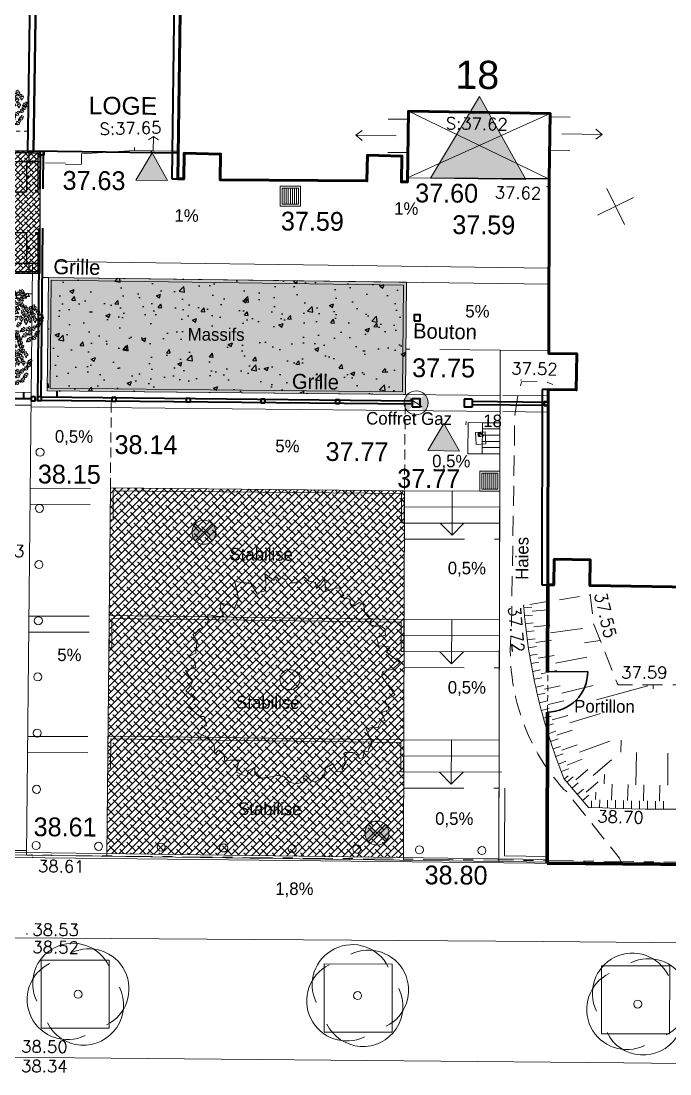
# Model space of a CAD drawing. Extents: x 996 to 1166918, y 537 to 295728.
# Drawn here: x 1117.87 to 1134.04, y 592.02 to 618.25 of the extents above; entities that cross this region are included whole.
import ezdxf

# ---------------------------------------------------------------- set-up
doc = ezdxf.new("R2010")
doc.units = 0
doc.header["$MEASUREMENT"] = 0
for name, pattern in [('CACHEx2', [0.75, 0.5, -0.25]), ('CONTINU', [0]), ('DGN2', [0.75, 0.5, -0.25]), ('DGN3', [1.25, 1, -0.25]), ('DGN4', [1.5, 0.75, -0.25, 0.25, -0.25])]:
    doc.linetypes.add(name, pattern=pattern)
doc.layers.get('0').update_dxf_attribs({"linetype": 'CONTINUOUS', "lineweight": 0})
for name, color, linetype, lineweight, true_color in [('Bardages bois', 7, 'CONTINUOUS', 40, 0xa35200), ('Béton', 7, 'CONTINU', 5, 0xaba9a0), ('Clôtures', 7, 'CONTINUOUS', 120, 0x04c83f), ('Stabilisé', 7, 'CONTINU', 5, 0xfcb65a)]:
    doc.layers.add(name, color=color, linetype=linetype, lineweight=lineweight, true_color=true_color)
for name, color, linetype in [('BATIMENT', 7, 'CONTINU'), ('Locaux OM', 7, 'CONTINUOUS'), ('TEXTE', 7, 'CONTINUOUS')]:
    doc.layers.add(name, color=color, linetype=linetype)
for name, color, linetype, lineweight in [('CF-FON-CADASTRE-DIGITALISE', 6, 'DGN4', 0), ('CF-TOPO-ALTITUDE-SEUIL', 7, 'CONTINUOUS', 0), ('CF-TOPO-ALTITUDE-TN', 94, 'CONTINUOUS', 0), ('CF-TOPO-ALTITUDE-VOIRIE', 7, 'CONTINUOUS', 0), ('CF-TOPO-BATI', 7, 'CONTINUOUS', 0), ('CF-TOPO-CARROYAGE', 7, 'CONTINUOUS', 0), ('CF-TOPO-GDF', 34, 'CONTINUOUS', 0), ('CF-TOPO-NATURE-MATERIAUX', 7, 'CONTINUOUS', 0), ('CF-TOPO-RELIEF-NATUREL', 94, 'CONTINUOUS', 0), ('CF-TOPO-VEGETATION', 94, 'CONTINUOUS', 0), ('CF-TOPO-VOIRIE', 7, 'CONTINUOUS', 0), ('DIVERS', 7, 'CONTINU', 5), ('Elec projet', 7, 'CONTINU', 5), ('Niveaux projet', 7, 'CONTINU', 5), ('Texte projet', 7, 'CONTINU', 5)]:
    doc.layers.add(name, color=color, linetype=linetype, lineweight=lineweight)
doc.layers.add('Massifs Rosiers', color=7, linetype='CONTINUOUS', true_color=0xffe9e0)
doc.styles.add('LEROY', font='j_leroy')
doc.styles.add('SIMPLEX', font='simplex.shx')
doc.styles.get("Standard").update_dxf_attribs({"font": 'arial.ttf'})
doc.linetypes.add('LIMITE2', pattern='A,0.25,-0.1,[132,ltypeshp.shx,S=0.1,R=0,X=-0.1,Y=0],-0.1,1', length=1.45)

# ---------------------------------------------------------------- blocks, each defined once
blk = doc.blocks.new('BL95', base_point=(2, 1))
blk.add_lwpolyline([(2, 0.5), (2, 1.5)])
blk = doc.blocks.new('BL142', base_point=(1.5, 1))
for points in [[(1.5, 0.5), (1.5, 1.5), (1.375, 1.34375)], [(1.5, 1.5), (1.625, 1.34375)]]:
    blk.add_lwpolyline(points)
blk = doc.blocks.new('BL79', base_point=(1.5, 1))
blk.add_lwpolyline([(1, 0.5), (1, 1.5), (2, 1.5), (2, 0.5), (1, 0.5)])
blk = doc.blocks.new('A$C1C964902')
at = {"layer": 'DIVERS', "ltscale": 0.05}
for p, q in [((-0.592, 2.339), (-0.622, 2.634)), ((-0.622, 2.634), (-0.393, 2.469)), ((-1.278, 2.012), (-1.37, 2.445)), ((-1.37, 2.445), (-0.974, 2.392)), ((-0.974, 2.392), (-0.825, 2.155)), ((-0.393, 2.469), (-0.344, 2.572)), ((-0.344, 2.572), (-0.279, 2.484)), ((-0.279, 2.484), (-0.212, 2.546)), ((-0.212, 2.546), (-0.125, 2.497)), ((-0.125, 2.497), (-0.054, 2.362)), ((-0.054, 2.362), (0.038, 2.414)), ((0.038, 2.414), (0.166, 2.414)), ((0.166, 2.414), (0.259, 2.487)), ((0.259, 2.487), (0.368, 2.55)), ((0.368, 2.55), (0.468, 2.456)), ((0.468, 2.456), (0.468, 2.456)), ((0.468, 2.456), (0.638, 2.417)), ((0.638, 2.417), (0.663, 2.269)), ((0.663, 2.269), (0.772, 2.378)), ((0.772, 2.378), (0.869, 2.511)), ((0.869, 2.511), (0.881, 2.34)), ((-0.825, 2.155), (-0.627, 2.208)), ((-0.627, 2.208), (-0.592, 2.339)), ((0.663, 2.269), (0.663, 2.269)), ((0.881, 2.34), (0.89, 2.196)), ((0.89, 2.196), (1.071, 2.259)), ((1.071, 2.259), (1.15, 2.287)), ((1.15, 2.287), (1.247, 2.274)), ((1.247, 2.274), (1.347, 2.106)), ((1.347, 2.106), (1.269, 2.054)), ((-1.734, 1.801), (-1.713, 1.907)), ((-1.713, 1.907), (-1.48, 1.842)), ((-1.48, 1.842), (-1.379, 1.771)), ((-1.379, 1.771), (-1.278, 2.012)), ((-1.278, 2.012), (-1.278, 2.012)), ((1.269, 2.054), (1.493, 2.005)), ((1.493, 2.005), (1.504, 1.899)), ((1.504, 1.899), (1.583, 1.825)), ((1.583, 1.825), (1.733, 1.917)), ((1.733, 1.917), (1.847, 1.86)), ((1.847, 1.86), (1.87, 1.659)), ((-2.04, 1.446), (-2.047, 1.621)), ((-2.047, 1.621), (-1.841, 1.582)), ((-1.841, 1.582), (-1.656, 1.569)), ((-1.656, 1.569), (-1.734, 1.801)), ((1.87, 1.659), (1.913, 1.609)), ((1.913, 1.609), (1.974, 1.534)), ((-2.133, 1.304), (-2.04, 1.446)), ((1.974, 1.534), (2.071, 1.513)), ((2.019, 1.475), (1.983, 1.39)), ((1.983, 1.39), (2.123, 1.321)), ((2.071, 1.513), (2.019, 1.475)), ((2.123, 1.321), (2.247, 1.35)), ((2.247, 1.35), (2.365, 1.263)), ((-2.416, 1.125), (-2.335, 1.172)), ((-2.313, 0.948), (-2.416, 1.125)), ((-2.335, 1.172), (-2.236, 1.274)), ((-2.236, 1.274), (-2.133, 1.304)), ((2.383, 1.109), (2.159, 1.043)), ((2.365, 1.263), (2.383, 1.109)), ((-2.341, 0.712), (-2.313, 0.948)), ((2.159, 1.043), (2.197, 0.913)), ((2.197, 0.913), (2.198, 0.837)), ((2.198, 0.837), (2.445, 0.828)), ((2.488, 0.797), (2.405, 0.682)), ((2.445, 0.828), (2.488, 0.797)), ((-2.526, 0.579), (-2.341, 0.658)), ((-2.39, 0.482), (-2.526, 0.579)), ((-2.341, 0.658), (-2.341, 0.712)), ((2.405, 0.682), (2.74, 0.425)), ((-2.605, 0.223), (-2.346, 0.302)), ((-2.346, 0.302), (-2.39, 0.482)), ((2.74, 0.425), (2.564, 0.258)), ((-2.499, 0.07), (-2.605, 0.223)), ((-2.407, -0.027), (-2.499, 0.07)), ((2.318, 0.201), (2.287, 0.087)), ((2.287, 0.087), (2.406, -0.093)), ((2.564, 0.258), (2.318, 0.201)), ((-2.596, -0.284), (-2.493, -0.181)), ((-2.493, -0.181), (-2.407, -0.027)), ((2.406, -0.093), (2.492, -0.202)), ((2.492, -0.202), (2.626, -0.379)), ((-2.376, -0.473), (-2.596, -0.284)), ((-2.436, -0.563), (-2.376, -0.473)), ((2.626, -0.379), (2.379, -0.515)), ((2.379, -0.515), (2.379, -0.572)), ((-2.544, -0.679), (-2.436, -0.563)), ((-2.366, -0.808), (-2.544, -0.679)), ((2.472, -0.743), (2.292, -0.818)), ((2.379, -0.572), (2.422, -0.618)), ((2.422, -0.618), (2.472, -0.743)), ((-2.249, -0.924), (-2.366, -0.808)), ((-2.138, -0.924), (-2.249, -0.924)), ((-2.081, -1.151), (-2.138, -0.924)), ((2.271, -1.045), (2.238, -1.114)), ((2.375, -1.02), (2.271, -1.045)), ((2.292, -0.818), (2.292, -0.818)), ((2.292, -0.818), (2.321, -0.928)), ((2.321, -0.928), (2.375, -1.02)), ((-2.288, -1.336), (-2.203, -1.182)), ((-2.203, -1.182), (-2.081, -1.151)), ((2.037, -1.195), (1.901, -1.239)), ((1.901, -1.239), (2.05, -1.572)), ((2.191, -1.203), (2.037, -1.195)), ((2.238, -1.114), (2.191, -1.203)), ((-2.156, -1.393), (-2.288, -1.336)), ((-2.027, -1.463), (-2.156, -1.393)), ((-1.89, -1.637), (-2.027, -1.463)), ((2.05, -1.572), (1.962, -1.731)), ((-1.872, -1.857), (-1.89, -1.637)), ((-1.89, -1.637), (-1.89, -1.637)), ((-1.779, -1.757), (-1.872, -1.857)), ((-1.641, -1.886), (-1.779, -1.757)), ((1.571, -1.814), (1.373, -1.814)), ((1.373, -1.814), (1.378, -1.933)), ((1.66, -1.87), (1.571, -1.814)), ((1.857, -1.779), (1.817, -1.946)), ((1.949, -1.801), (1.857, -1.779)), ((1.962, -1.731), (1.949, -1.801)), ((-1.623, -2.044), (-1.641, -1.886)), ((-1.641, -1.886), (-1.641, -1.886)), ((-1.494, -2.004), (-1.623, -2.044)), ((-1.254, -2.009), (-1.494, -2.004)), ((-1.3, -2.136), (-1.254, -2.009)), ((1.406, -2.067), (1.294, -2.227)), ((1.378, -1.933), (1.365, -2.007)), ((1.365, -2.007), (1.406, -2.067)), ((1.747, -1.968), (1.66, -1.87)), ((1.817, -1.946), (1.747, -1.968)), ((-1.342, -2.303), (-1.3, -2.136)), ((-1.074, -2.417), (-1.342, -2.303)), ((-1.038, -2.274), (-1.074, -2.417)), ((-0.876, -2.18), (-1.038, -2.274)), ((-0.878, -2.341), (-0.876, -2.18)), ((-0.747, -2.457), (-0.878, -2.341)), ((0.873, -2.342), (0.76, -2.47)), ((0.884, -2.204), (0.873, -2.342)), ((1.07, -2.099), (0.884, -2.204)), ((1.141, -2.225), (1.07, -2.099)), ((1.18, -2.301), (1.141, -2.225)), ((1.343, -2.288), (1.18, -2.301)), ((1.294, -2.227), (1.343, -2.288)), ((-0.539, -2.441), (-0.747, -2.457)), ((-0.747, -2.457), (-0.747, -2.457)), ((-0.409, -2.409), (-0.539, -2.441)), ((-0.303, -2.387), (-0.409, -2.409)), ((-0.141, -2.426), (-0.303, -2.387)), ((-0.009, -2.553), (-0.141, -2.426)), ((0.145, -2.597), (-0.009, -2.553)), ((0.36, -2.551), (0.145, -2.597)), ((0.396, -2.395), (0.325, -2.413)), ((0.325, -2.413), (0.36, -2.551)), ((0.528, -2.527), (0.396, -2.395)), ((0.629, -2.545), (0.528, -2.527)), ((0.76, -2.47), (0.629, -2.545))]:
    blk.add_line(p, q, dxfattribs=at)
blk.add_circle((0, 0), 0.25, dxfattribs=at)
blk = doc.blocks.new('cf319porte-pieton')
for p, q in [((0.5, 0.36), (0.368, 0.275)), ((0.5, 0), (0.5, 0.36)), ((0.5, 0.36), (0.632, 0.275)), ((0, 0), (0, 0.08)), ((0, 0), (1, 0)), ((1, 0), (1, 0.08))]:
    blk.add_line(p, q)
blk = doc.blocks.new('cf353coffret-gaz')
at = {"linetype": 'Continuous'}
for p, q in [((1, 0.24), (0, 0.24)), ((0, 0.24), (0, 0)), ((1, 0), (0, 0)), ((1, 0), (1, 0.24))]:
    blk.add_line(p, q, dxfattribs=at)
at = {"linetype": 'Continuous', "style": 'SIMPLEX'}
blk.add_text('GDF', height=0.125, rotation=180, dxfattribs=at).set_placement((0.375, 0.18))
blk = doc.blocks.new('CROIX')
at = {"linetype": 'CONTINU'}
for p, q in [((0, 0.5), (0, -0.5)), ((-0.5, 0), (0.5, 0))]:
    blk.add_line(p, q, dxfattribs=at)
blk = doc.blocks.new('cf30arbre20')
blk.add_circle((0, 0), 0.1)
for centre, start, end in [((0, 0.3), 0, 180), ((-0.3, 0), 90, 270), ((0.3, 0), 270, 90), ((0, -0.3), 180, 0)]:
    blk.add_arc(centre, 1, start, end)
blk = doc.blocks.new('BRANCHS', base_point=(1.485, 0.588))
for p, q in [((1.515, 0.652), (1.486, 0.637)), ((1.486, 0.637), (1.492, 0.625)), ((1.492, 0.625), (1.502, 0.614)), ((1.531, 0.65), (1.515, 0.652)), ((1.526, 0.621), (1.531, 0.65)), ((1.497, 0.601), (1.486, 0.588)), ((1.486, 0.588), (1.5, 0.588)), ((1.502, 0.614), (1.497, 0.601)), ((1.5, 0.588), (1.514, 0.563)), ((1.514, 0.563), (1.521, 0.541)), ((1.52, 0.596), (1.526, 0.621)), ((1.529, 0.612), (1.52, 0.596)), ((1.521, 0.541), (1.534, 0.54)), ((1.549, 0.62), (1.529, 0.612)), ((1.529, 0.572), (1.548, 0.576)), ((1.531, 0.565), (1.529, 0.572)), ((1.541, 0.554), (1.531, 0.565)), ((1.534, 0.54), (1.541, 0.554)), ((1.548, 0.576), (1.557, 0.579)), ((1.562, 0.6), (1.549, 0.62)), ((1.557, 0.579), (1.562, 0.6))]:
    blk.add_line(p, q)
blk = doc.blocks.new('A$C485828AD')
at = {"layer": 'DIVERS', "ltscale": 0.05, "yscale": 1.265625, "zscale": 1.265625}
for p, xscale, rotation in [((0.326, 1.232), 1.26562500000027, 119.9999999999929), ((0.553, 1.192), 1.26562500000027, 60.00000000000705), ((0.611, 1.305), 1.26562500000027, 60.00000000000705), ((0.67, 1.398), 1.26562500000027, 60.00000000000705), ((0.728, 1.231), 1.26562500000027, 60.00000000000705), ((0.793, 1.309), 1.26562500000027, 60.00000000000705), ((0.895, 1.367), 1.26562500000027, 60.00000000000705), ((0.942, 1.234), 1.26562500000027, 60.00000000000705), ((1.022, 1.281), 1.26562500000027, 60.00000000000705), ((0.155, 1.021), 1.26562500000027, 119.9999999999929), ((0.235, 1.142), 1.26562500000027, 119.9999999999929), ((0.254, 0.986), 1.26562500000027, 119.9999999999929), ((0.305, 1.103), 1.26562500000027, 119.9999999999929), ((0.385, 1.072), 1.26562500000027, 119.9999999999929), ((0.421, 1.006), 1.26562500000027, 119.9999999999929), ((0.524, 1.063), 1.26562500000027, 60.00000000000705), ((0.563, 1.007), 1.265625, 180), ((0.6, 0.927), 1.26562500000027, 60.00000000000705), ((0.648, 1.04), 1.26562500000027, 60.00000000000705), ((0.677, 1.153), 1.26562500000027, 60.00000000000705), ((0.775, 0.954), 1.26562500000027, 60.00000000000705), ((0.811, 1.059), 1.26562500000027, 60.00000000000705), ((0.866, 1.168), 1.26562500000027, 60.00000000000705), ((0.97, 1.085), 1.265625, 180), ((0.101, 0.754), 1.265625, 180), ((0.246, 0.727), 1.265625, 180), ((0.308, 0.901), 1.26562500000027, 119.9999999999929), ((0.359, 0.823), 1.26562500000027, 119.9999999999929), ((0.476, 0.916), 1.26562500000027, 119.9999999999929), ((0.483, 0.83), 1.26562500000027, 119.9999999999929), ((0.57, 0.788), 1.26562500000027, 119.9999999999929), ((0.676, 0.754), 1.265625, 180), ((0.796, 0.721), 1.26562500000027, 119.9999999999929), ((0.753, 0.856), 1.26562500000027, 60.00000000000705), ((1.362, 0.765), 1.26562500000027, 299.999999999993), ((0.097, 0.473), 1.265625, 180), ((0.17, 0.629), 1.265625, 180), ((0.221, 0.532), 1.265625, 180), ((0.337, 0.633), 1.265625, 180), ((0.385, 0.512), 1.265625, 180), ((0.417, 0.661), 1.265625, 180), ((0.476, 0.54), 1.265625, 180), ((0.505, 0.711), 1.265625, 180), ((0.541, 0.598), 1.265625, 180), ((0.559, 0.473), 1.265625, 180), ((0.618, 0.668), 1.265625, 180), ((0.621, 0.505), 1.265625, 180), ((0.643, 0.594), 1.265625, 180), ((0.727, 0.621), 1.265625, 180), ((0.872, 0.558), 1.26562500000027, 119.9999999999929), ((0.9, 0.5), 1.26562500000027, 299.999999999993), ((1.038, 0.519), 1.26562500000027, 299.999999999993), ((1.169, 0.535), 1.26562500000027, 299.999999999993), ((1.282, 0.609), 1.26562500000027, 299.999999999993), ((1.347, 0.691), 1.26562500000027, 299.999999999993), ((0.17, 0.384), 1.265625, 180), ((0.261, 0.29), 1.265625, 180), ((0.301, 0.462), 1.265625, 180), ((0.33, 0.329), 1.265625, 180), ((0.406, 0.216), 1.265625, 180), ((0.436, 0.395), 1.265625, 180), ((0.593, 0.329), 1.26562500000027, 240.0000000000071), ((0.67, 0.392), 1.26562500000027, 240.0000000000071), ((0.786, 0.458), 1.26562500000027, 240.0000000000071), ((0.804, 0.368), 1.26562500000027, 240.0000000000071), ((0.859, 0.294), 1.26562500000027, 240.0000000000071), ((0.947, 0.363), 1.26562500000027, 299.999999999993), ((1.053, 0.25), 1.26562500000027, 299.999999999993), ((1.075, 0.414), 1.26562500000027, 299.999999999993), ((1.187, 0.309), 1.26562500000027, 299.999999999993), ((1.264, 0.425), 1.26562500000027, 299.999999999993), ((0.495, 0.177), 1.26562500000027, 240.0000000000071), ((0.575, 0.092), 1.26562500000027, 240.0000000000071), ((0.684, 0.22), 1.26562500000027, 240.0000000000071), ((0.735, 0.115), 1.26562500000027, 240.0000000000071), ((0.877, 0.197), 1.26562500000027, 240.0000000000071), ((0.906, 0.103), 1.26562500000027, 240.0000000000071)]:
    blk.add_blockref('BRANCHS', p, dxfattribs=dict(at, xscale=xscale, rotation=rotation))
at = {"layer": 'DIVERS', "ltscale": 0.05, "xscale": 1.265625, "yscale": 1.265625, "zscale": 1.265625}
for p in [(0.969, 0.981), (1.173, 1.005), (0.849, 0.728), (0.893, 0.88), (0.962, 0.775), (1.038, 0.861), (1.093, 0.966), (1.144, 0.833), (1.26, 0.9), (0.965, 0.658), (1.067, 0.705), (1.191, 0.705)]:
    blk.add_blockref('BRANCHS', p, dxfattribs=at)
blk = doc.blocks.new('A$C4AF64850')
for p, q in [((5, 41), (0, 41)), ((5, 36), (0, 36)), ((132, 41), (137, 41)), ((132, 36), (137, 36))]:
    blk.add_line(p, q)
blk.add_lwpolyline([(5, 0), (132, 0), (132, 77), (5, 77)], close=True)
for points in [[(0, 41), (0, 36)], [(137, 36), (137, 41)]]:
    blk.add_lwpolyline(points)
blk = doc.blocks.new('A$C1C18484B')
at = {"linetype": 'CACHEx2', "lineweight": 5, "ltscale": 0.2}
for p, q in [((491.8, 405), (0, 405)), ((502.6, 0), (1, 0))]:
    blk.add_line(p, q, dxfattribs=at)
for p, q in [((520.2, 355), (26.7, 355)), ((26.7, 355), (26.7, 50)), ((192.7, 350.5), (31.2, 350.5)), ((494.2, 350.5), (214.2, 350.5)), ((520.2, 355), (520.2, 50)), ((31.2, 329), (31.2, 76)), ((515.7, 329), (515.7, 252.5)), ((515.7, 152.5), (515.7, 76)), ((192.7, 54.5), (31.2, 54.5)), ((494.2, 54.5), (214.2, 54.5)), ((520.2, 50), (26.7, 50))]:
    blk.add_line(p, q)
for points in [[(52.7, 329), (31.2, 329), (31.2, 350.5), (52.7, 350.5)], [(214.2, 329), (192.7, 329), (192.7, 350.5), (214.2, 350.5)], [(515.7, 329), (494.2, 329), (494.2, 350.5), (515.7, 350.5)], [(515.7, 252.5), (510.7, 252.5), (510.7, 257.5), (515.7, 257.5)], [(515.7, 147.5), (510.7, 147.5), (510.7, 152.5), (515.7, 152.5)], [(52.7, 54.5), (31.2, 54.5), (31.2, 76), (52.7, 76)], [(214.2, 54.5), (192.7, 54.5), (192.7, 76), (214.2, 76)], [(515.7, 54.5), (494.2, 54.5), (494.2, 76), (515.7, 76)]]:
    blk.add_lwpolyline(points, close=True)
blk.add_circle((273.4, 202.5), 6)
at = {"xscale": -1}
for p in [(191.2, 252.5), (352.7, 252.5), (492.7, 252.5), (191.2, 75.5), (352.7, 75.5), (492.7, 75.5)]:
    blk.add_blockref('A$C4AF64850', p, dxfattribs=at)
at = {"char_height": 10, "width": 145.743, "attachment_point": 2}
for insert in [(122.5, 297.3), (284, 297.3), (424, 297.3), (122.5, 120.3), (284, 120.3), (424, 120.3)]:
    blk.add_mtext('{\\fArial|b0|i0|c0|p34;C 750L}', dxfattribs=dict(at, insert=insert))

msp = doc.modelspace()

# ---------------------------------------------------------------- hatches: boundary and pattern name
at = {"layer": 'Béton', "ltscale": 0.05}
h = msp.add_hatch(dxfattribs=at)
h.set_pattern_fill('ANSI38', color=256, scale=0.75, style=0)
h.set_pattern_definition([(45, (1115.86632, 613.48564), (-0.0662913, 0.0662913), []), (135, (1115.86632, 613.48564), (-0.1988738, 0.0662913), [0.234375, -0.140625])])
h.paths.add_polyline_path([(1118.334, 611.961), (1118.334, 615.011), (1113.399, 615.011), (1113.399, 611.961)])
at = {"layer": 'DIVERS', "ltscale": 0.05}
for points in [[(1129.296, 616.375), (1128.077, 614.341), (1130.448, 614.303)], [(1121.133, 614.971), (1120.727, 614.293), (1121.517, 614.28)], [(1128.004, 607.55), (1128.794, 607.537), (1128.41, 608.228)]]:
    msp.add_hatch(color=256, dxfattribs=at).paths.add_polyline_path(points)
at = {"layer": 'Elec projet', "ltscale": 0.05}
h = msp.add_hatch(color=256, dxfattribs=at)
h.paths.add_polyline_path([(1127.416, 608.741, 0.198912), (1127.504, 608.529), (1127.716, 608.741), (1127.504, 608.953, 0.198912)])
h.paths.add_polyline_path([(1127.928, 608.529, 0.198912), (1128.016, 608.741, 0.198912), (1127.928, 608.953), (1127.716, 608.741)])
h = msp.add_hatch(color=256, dxfattribs=at)
h.paths.add_polyline_path([(1122.124, 605.516, 0.198912), (1122.212, 605.304), (1122.424, 605.516), (1122.212, 605.728, 0.198912)])
h.paths.add_polyline_path([(1122.636, 605.304, 0.198912), (1122.724, 605.516, 0.198912), (1122.636, 605.728), (1122.424, 605.516)])
h = msp.add_hatch(color=256, dxfattribs=at)
h.paths.add_polyline_path([(1126.439, 598.022, 0.198912), (1126.527, 597.81), (1126.739, 598.022), (1126.527, 598.234, 0.198912)])
h.paths.add_polyline_path([(1126.951, 597.81, 0.198912), (1127.039, 598.022, 0.198912), (1126.951, 598.234), (1126.739, 598.022)])
at = {"layer": 'Massifs Rosiers', "ltscale": 0.05}
h = msp.add_hatch(dxfattribs=at)
h.set_pattern_fill('ANSI38', color=256, scale=0.2, style=0)
h.set_pattern_definition([(45, (1122.99941, 610.406774), (-0.01767767, 0.01767767), []), (135, (1122.99941, 610.406774), (-0.05303301, 0.01767767), [0.0625, -0.0375])])
h.paths.add_polyline_path([(1118.552, 611.866), (1118.523, 609.037), (1127.448, 608.947), (1127.476, 611.745)])
h = msp.add_hatch(dxfattribs=at)
h.set_pattern_fill('AR-CONC', color=1, scale=0.15, style=0)
h.set_pattern_definition([(50, (1086.4072, 645.2457), (1.07589, -0.094128), [0.1125, -1.2375]), (355, (1086.4072, 645.2457), (-0.208127, 1.128288), [0.09, -0.99]), (100.4514, (1086.4968, 645.2379), (0.867764, 1.03416), [0.09561, -1.051713]), (46.1842, (1086.4072, 645.5457), (1.60086, -0.24828), [0.16875, -1.85625]), (96.6356, (1086.5406, 645.525), (1.401994, 1.461177), [0.143415, -1.57757]), (351.1842, (1086.4072, 645.5457), (1.401993, 1.46118), [0.135, -1.485]), (21, (1086.5572, 645.4707), (0.89536, -0.603928), [0.1125, -1.2375]), (326, (1086.5572, 645.4707), (0.364973, 1.087725), [0.09, -0.99]), (71.4514, (1086.6318, 645.4204), (1.260334, 0.483796), [0.09561, -1.051713]), (37.5, (1086.40716, 645.2457), (0.0182398, 0.4993408), [0, -0.978, 0, -1.005, 0, -0.99375]), (7.5, (1086.40716, 645.2457), (0.3946043, 0.5916176), [0, -0.573, 0, -0.9555, 0, -0.37875]), (327.5, (1086.07266, 645.2457), (0.8007337, -0.0338323), [0, -0.375, 0, -1.17, 0, -1.5525]), (317.5, (1085.92266, 645.2457), (0.874779, 0.1501575), [0, -0.4875, 0, -0.777, 0, -1.1025])])
h.paths.add_polyline_path([(1127.486, 611.748), (1118.562, 611.869), (1118.533, 609.04), (1127.458, 608.95)])
at = {"layer": 'Stabilisé', "ltscale": 0.05, "true_color": 0xfcb659}
h = msp.add_hatch(dxfattribs=at)
h.set_pattern_fill('ANSI38', color=31, style=0)
h.set_pattern_definition([(45, (1234.66075, 691.35372), (-0.08838835, 0.08838835), []), (135, (1234.66075, 691.35372), (-0.26516504, 0.08838835), [0.3125, -0.1875])])
h.paths.add_polyline_path([(1120.096, 606.621), (1120.005, 597.511), (1127.399, 597.414), (1127.424, 606.547)])

# ---------------------------------------------------------------- linework, layer by layer
at = {"lineweight": 0, "flags": 128}
msp.add_lwpolyline([(1120.695, 615.025), (1119.379, 614.949)], dxfattribs=at)
at = {"layer": 'Bardages bois', "ltscale": 0.05}
for p, q in [((1121.791, 626.163), (1121.624, 614.325)), ((1121.941, 626.161), (1121.774, 614.323)), ((1118.182, 625.574), (1118.033, 615.015)), ((1118.332, 625.571), (1118.183, 615.013)), ((1118.033, 615.015), (1118.183, 615.013)), ((1121.624, 614.325), (1121.774, 614.323)), ((1130.859, 609.07), (1130.847, 604.207)), ((1131.009, 609.07), (1130.859, 609.07)), ((1131.009, 609.07), (1130.997, 604.206)), ((1130.847, 604.207), (1130.997, 604.206))]:
    msp.add_line(p, q, dxfattribs=at)
at = {"layer": 'BATIMENT'}
for points in [[(1130.997, 604.206), (1131.009, 609.07), (1131.709, 609.061), (1131.721, 609.965), (1131.021, 609.974), (1131.034, 614.312), (1131.061, 615.946), (1127.524, 616.005), (1127.501, 614.245), (1127.351, 614.247), (1127.361, 614.887), (1126.501, 614.911), (1126.49, 614.271), (1122.832, 614.3), (1122.843, 614.94), (1121.934, 614.96), (1121.924, 614.32), (1121.774, 614.323), (1121.941, 626.161)], [(1135.646, 604.13), (1132.047, 604.189), (1132.057, 604.829), (1131.157, 604.844), (1131.147, 604.204), (1130.997, 604.206)]]:
    msp.add_lwpolyline(points, dxfattribs=at)
at = {"layer": 'BATIMENT', "lineweight": 60}
for points in [[(1130.997, 604.206), (1131.009, 609.07), (1131.709, 609.061), (1131.721, 609.965), (1131.021, 609.974), (1131.034, 614.312), (1131.061, 615.946), (1127.524, 616.005), (1127.501, 614.245), (1127.351, 614.247), (1127.361, 614.887), (1126.501, 614.911), (1126.49, 614.271), (1122.832, 614.3), (1122.843, 614.94), (1121.934, 614.96), (1121.924, 614.32), (1121.774, 614.323), (1121.941, 626.161)], [(1135.646, 604.13), (1132.047, 604.189), (1132.057, 604.829), (1131.157, 604.844), (1131.147, 604.204), (1130.997, 604.206)]]:
    msp.add_lwpolyline(points, dxfattribs=at)
at = {"layer": 'Béton', "ltscale": 0.05}
msp.add_lwpolyline([(1113.399, 615.011), (1118.334, 615.011), (1118.334, 611.961), (1113.399, 611.961)], close=True, dxfattribs=at)
at = {"layer": 'CF-FON-CADASTRE-DIGITALISE', "lineweight": 0, "flags": 128}
msp.add_lwpolyline([(1050.968, 703.567), (1053.482, 706.703), (1054.868, 711.757), (1098.804, 711.085), (1101.999, 712.978), (1112.616, 712.853), (1112.579, 707.868), (1117.23, 707.834), (1117.273, 710.777), (1153.907, 710.161, -0.128061), (1156.194, 709.608, -0.158091), (1158.331, 707.385, 0.029168), (1158.834, 706.487, -0.115233), (1159.602, 701.898), (1159.408, 609.46), (1158.951, 609.468), (1158.813, 602.433), (1152.032, 598.153, -0.108271), (1148.523, 597.143), (1064.89, 598.051, -0.391305), (1050.624, 612.661), (1050.97, 704.056), (1050.006, 709.836, 0.020715), (1049.379, 712.281, 0.027295), (1048.249, 715.408)], format="xyb", dxfattribs=at)
at = {"layer": 'CF-TOPO-ALTITUDE-SEUIL', "lineweight": 0, "flags": 128}
msp.add_lwpolyline([(1121.125, 615.005, 1), (1121.116, 615.001, 1), (1121.125, 615.005)], format="xyb", dxfattribs=at)
at = {"layer": 'CF-TOPO-ALTITUDE-SEUIL', "lineweight": 0}
msp.add_point((1121.12, 615.003), dxfattribs=at)
at = {"layer": 'CF-TOPO-ALTITUDE-TN', "lineweight": 0, "flags": 128}
for points in [[(1132.062, 603.959, 1), (1132.053, 603.954, 1), (1132.062, 603.959)], [(1130.4, 603.697, 1), (1130.391, 603.693, 1), (1130.4, 603.697)], [(1130.4, 603.697, 1), (1130.391, 603.693, 1), (1130.4, 603.697)], [(1132.75, 601.721, 1), (1132.741, 601.717, 1), (1132.75, 601.721)], [(1132.017, 598.665, 1), (1132.008, 598.66, 1), (1132.017, 598.665)]]:
    msp.add_lwpolyline(points, format="xyb", dxfattribs=at)
at = {"layer": 'CF-TOPO-ALTITUDE-TN', "lineweight": 0}
for p in [(1132.058, 603.956), (1130.395, 603.695), (1130.395, 603.695), (1132.745, 601.719), (1132.012, 598.662)]:
    msp.add_point(p, dxfattribs=at)
at = {"layer": 'CF-TOPO-ALTITUDE-VOIRIE', "lineweight": 0, "flags": 128}
for points in [[(1130.985, 614.132, 1), (1130.976, 614.127, 1), (1130.985, 614.132)], [(1130.338, 609.313, 1), (1130.329, 609.309, 1), (1130.338, 609.313)], [(1118.148, 597.488, 1), (1118.139, 597.484, 1), (1118.148, 597.488)], [(1118.161, 597.423, 1), (1118.153, 597.418, 1), (1118.161, 597.423)], [(1118.023, 595.513, 1), (1118.014, 595.508, 1), (1118.023, 595.513)]]:
    msp.add_lwpolyline(points, format="xyb", dxfattribs=at)
at = {"layer": 'CF-TOPO-BATI', "lineweight": 0}
for p, q in [((1129.013, 608.251), (1129.373, 608.246)), ((1129.003, 607.473), (1129.363, 607.468))]:
    msp.add_line(p, q, dxfattribs=at)
at = {"layer": 'CF-TOPO-BATI', "lineweight": 0, "flags": 128}
for points in [[(1119.379, 614.949), (1119.377, 614.691), (1118.979, 614.681)], [(1121.637, 615.014), (1121.782, 615.012)], [(1121.676, 615.013), (1121.678, 615.009)], [(1118.122, 609.004), (1114.339, 609.002), (1114.339, 608.682), (1118.119, 608.684)], [(1129.003, 607.473), (1129.013, 608.251)], [(1129.363, 607.468), (1129.373, 608.246)]]:
    msp.add_lwpolyline(points, dxfattribs=at)
at = {"layer": 'CF-TOPO-NATURE-MATERIAUX', "linetype": 'DGN2', "lineweight": 0, "ltscale": 3}
for p, q in [((1129.811, 610.057), (1127.459, 610.08)), ((1118.099, 606.614), (1120.096, 606.609)), ((1118.095, 606.214), (1120.092, 606.209)), ((1127.421, 605.347), (1129.802, 605.342)), ((1118.067, 603.428), (1120.064, 603.423)), ((1118.063, 603.028), (1120.06, 603.023)), ((1127.411, 602.144), (1129.792, 602.138)), ((1118.036, 600.428), (1120.034, 600.423)), ((1118.032, 600.028), (1120.03, 600.023)), ((1127.403, 599.144), (1129.784, 599.138))]:
    msp.add_line(p, q, dxfattribs=at)
at = {"layer": 'CF-TOPO-NATURE-MATERIAUX', "linetype": 'DGN2', "lineweight": 0, "ltscale": 0.5}
for p, q in [((1120.096, 606.626), (1120.118, 608.769)), ((1127.421, 606.207), (1127.446, 608.707))]:
    msp.add_line(p, q, dxfattribs=at)
at = {"layer": 'CF-TOPO-RELIEF-NATUREL', "lineweight": 0}
for p, q in [((1130.4, 603.633), (1130.6, 603.649)), ((1130.418, 603.434), (1130.617, 603.453)), ((1130.608, 603.551), (1131.006, 603.586)), ((1130.438, 603.235), (1130.637, 603.257)), ((1130.648, 603.159), (1131.045, 603.204)), ((1131.068, 603.014), (1131.862, 603.117)), ((1130.461, 603.036), (1130.659, 603.061)), ((1130.486, 602.838), (1130.685, 602.865)), ((1130.515, 602.64), (1130.713, 602.67)), ((1130.698, 602.767), (1131.094, 602.824)), ((1131.913, 602.759), (1132.306, 602.82)), ((1130.546, 602.443), (1130.743, 602.475)), ((1130.76, 602.378), (1131.154, 602.445)), ((1131.187, 602.256), (1131.974, 602.402)), ((1130.58, 602.245), (1130.777, 602.281)), ((1130.616, 602.049), (1130.813, 602.087)), ((1130.831, 601.99), (1131.224, 602.068)), ((1130.655, 601.853), (1130.851, 601.893)), ((1130.697, 601.657), (1130.892, 601.7)), ((1130.914, 601.604), (1131.304, 601.693)), ((1131.348, 601.506), (1132.125, 601.695)), ((1132.216, 601.345), (1133.491, 601.692)), ((1133.625, 601.619), (1133.626, 601.719)), ((1130.742, 601.462), (1130.936, 601.508)), ((1130.789, 601.268), (1130.983, 601.316)), ((1131.007, 601.221), (1131.395, 601.32)), ((1130.839, 601.074), (1131.032, 601.125)), ((1130.891, 600.881), (1131.084, 600.935)), ((1130.946, 600.689), (1131.138, 600.745)), ((1131.111, 600.84), (1131.495, 600.95)), ((1131.549, 600.766), (1132.315, 600.998)), ((1131.004, 600.497), (1131.195, 600.557)), ((1131.225, 600.462), (1131.606, 600.583)), ((1131.065, 600.307), (1131.255, 600.368)), ((1131.349, 600.088), (1131.727, 600.219)), ((1131.791, 600.039), (1132.543, 600.312)), ((1132.822, 600.035), (1132.831, 600.339)), ((1131.128, 600.117), (1131.317, 600.181)), ((1131.193, 599.928), (1131.382, 599.995)), ((1133.196, 599.226), (1133.212, 600.026)), ((1133.987, 599.215), (1133.993, 600.015)), ((1131.262, 599.74), (1131.449, 599.81)), ((1131.484, 599.717), (1131.858, 599.859)), ((1132.128, 599.454), (1132.589, 599.846)), ((1131.332, 599.553), (1131.519, 599.625)), ((1131.411, 599.37), (1131.505, 599.45)), ((1131.693, 599.347), (1131.998, 599.606)), ((1132.404, 599.248), (1132.412, 599.483)), ((1131.476, 599.294), (1131.629, 599.423)), ((1131.605, 599.142), (1131.758, 599.271)), ((1131.952, 599.042), (1132.257, 599.301)), ((1132.59, 598.842), (1132.602, 599.241)), ((1132.988, 598.831), (1132.998, 599.231)), ((1133.387, 598.822), (1133.394, 599.222)), ((1133.785, 598.817), (1133.789, 599.217)), ((1131.735, 598.989), (1131.887, 599.118)), ((1131.864, 598.837), (1132.017, 598.966)), ((1132.191, 598.856), (1132.198, 599.044)), ((1132.084, 598.66), (1132.09, 598.822)), ((1132.283, 598.652), (1132.291, 598.852)), ((1132.483, 598.645), (1132.49, 598.845)), ((1132.683, 598.639), (1132.689, 598.839)), ((1132.883, 598.633), (1132.888, 598.833)), ((1133.083, 598.628), (1133.088, 598.828)), ((1133.283, 598.624), (1133.287, 598.824)), ((1133.483, 598.621), (1133.486, 598.821)), ((1133.683, 598.618), (1133.685, 598.818)), ((1133.883, 598.616), (1133.885, 598.816))]:
    msp.add_line(p, q, dxfattribs=at)
at = {"layer": 'CF-TOPO-RELIEF-NATUREL', "lineweight": 0, "flags": 128}
msp.add_lwpolyline([(1156.641, 638.803), (1156.544, 637.702), (1156.073, 632.188), (1156.163, 624.617), (1156.602, 613.284), (1155.797, 608.263), (1155.71, 607.543, -0.093456), (1151.795, 603.272, -0.086813), (1146.99, 600.835, -0.040542), (1142.603, 599.419, -0.043478), (1137.713, 598.709, -0.024615), (1132.012, 598.662), (1131.398, 599.385, -0.038535), (1130.727, 601.525, -0.03773), (1130.395, 603.695)], format="xyb", dxfattribs=at)
at = {"layer": 'CF-TOPO-RELIEF-NATUREL', "linetype": 'DGN2', "lineweight": 0, "flags": 128}
msp.add_lwpolyline([(1154.714, 635.508), (1153.098, 629.113), (1153.098, 627.847), (1153.278, 620.872), (1152.624, 611.412), (1150.976, 608.416), (1146.329, 604.151), (1144.23, 602.752), (1144.225, 602.178), (1141.116, 601.747), (1139.942, 600.739), (1138.574, 600.735), (1138.56, 601.584), (1134.669, 601.719), (1132.745, 601.719), (1132.137, 603.243), (1132.058, 603.956), (1130.395, 603.695)], dxfattribs=at)
at = {"layer": 'CF-TOPO-VOIRIE', "linetype": 'DGN2', "lineweight": 0, "flags": 128}
for points in [[(1118.979, 614.709), (1115.943, 614.793), (1114.073, 614.801), (1112.102, 612.31), (1110.561, 612.5), (1109.807, 611.79), (1110.224, 609.791), (1110.208, 602.507), (1110.199, 602.152, -0.148538), (1109.539, 599.901, -0.228001), (1106.542, 598.096, -0.038784), (1103.996, 598.055), (1103.85, 595.599), (1108.567, 595.495), (1108.464, 592.676)], [(1132.837, 597.265), (1132.786, 597.395), (1131.44, 599.083), (1131.41, 599.097, -0.07901), (1130.52, 600.452, -0.131777), (1130.089, 603.09), (1130.17, 607.964), (1130.164, 608.342), (1130.241, 608.875), (1130.342, 609.268), (1130.936, 609.272), (1131.12, 609.201)]]:
    msp.add_lwpolyline(points, format="xyb", dxfattribs=at)
at = {"layer": 'CF-TOPO-VOIRIE', "lineweight": 0, "flags": 128}
for points in [[(1116.353, 597.498), (1117.703, 597.412), (1130.67, 597.271), (1138.229, 597.252), (1147.501, 597.139)], [(1116.308, 595.464), (1117.718, 595.411), (1130.902, 595.316), (1138.105, 595.256), (1147.034, 595.143)], [(1147.996, 592.112), (1132.894, 592.299), (1116.461, 592.446)]]:
    msp.add_lwpolyline(points, dxfattribs=at)
at = {"layer": 'Clôtures', "ltscale": 0.05}
for p, q in [((1130.997, 604.206), (1130.993, 602.037)), ((1130.994, 601.037), (1130.984, 597.27)), ((1130.984, 597.27), (1142.11, 597.188))]:
    msp.add_line(p, q, dxfattribs=at)
at = {"layer": 'Clôtures', "lineweight": 35, "ltscale": 0.05}
msp.add_line((1130.993, 602.037), (1131.993, 602.045), dxfattribs=at)
msp.add_arc((1130.993, 602.037), 1, 270.0623, 0.4708, dxfattribs=at)
at = {"layer": 'DIVERS', "lineweight": 40, "ltscale": 0.05}
for p, q in [((1118.183, 615.013), (1118.332, 625.571)), ((1121.783, 614.962), (1118.183, 615.013))]:
    msp.add_line(p, q, dxfattribs=at)
at = {"layer": 'DIVERS', "lineweight": 40}
for p, q in [((1118.334, 615.011), (1118.333, 614.911)), ((1118.433, 614.91), (1118.333, 614.911)), ((1118.343, 615.011), (1118.334, 614.072)), ((1118.423, 615.01), (1118.414, 614.071)), ((1118.434, 615.01), (1118.433, 614.91)), ((1118.324, 613.096), (1118.281, 608.8)), ((1118.404, 613.095), (1118.362, 608.879)), ((1118.293, 610.932), (1118.292, 610.832)), ((1118.392, 610.831), (1118.292, 610.832)), ((1118.393, 610.931), (1118.293, 610.932)), ((1118.393, 610.931), (1118.392, 610.831)), ((1117.939, 608.844), (1117.939, 609.004)), ((1118.272, 608.893), (1118.271, 608.793)), ((1118.372, 608.892), (1118.272, 608.893)), ((1127.617, 608.786), (1118.362, 608.879)), ((1118.372, 608.892), (1118.371, 608.792)), ((1118.763, 609.035), (1118.762, 608.875)), ((1120.13, 608.871), (1120.129, 608.771)), ((1120.23, 608.87), (1120.13, 608.871)), ((1120.23, 608.87), (1120.229, 608.77)), ((1118.371, 608.792), (1118.271, 608.793)), ((1127.616, 608.706), (1118.281, 608.8)), ((1120.229, 608.77), (1120.129, 608.771)), ((1121.988, 608.854), (1121.987, 608.754)), ((1122.087, 608.753), (1121.987, 608.754)), ((1122.088, 608.853), (1121.988, 608.854)), ((1122.088, 608.853), (1122.087, 608.753)), ((1123.846, 608.832), (1123.845, 608.732)), ((1123.945, 608.731), (1123.845, 608.732)), ((1123.946, 608.831), (1123.846, 608.832)), ((1123.946, 608.831), (1123.945, 608.731)), ((1125.704, 608.815), (1125.703, 608.715)), ((1125.803, 608.714), (1125.703, 608.715)), ((1125.804, 608.814), (1125.704, 608.815)), ((1125.804, 608.814), (1125.803, 608.714)), ((1128.916, 608.833), (1128.914, 608.633)), ((1129.114, 608.631), (1128.914, 608.633)), ((1129.116, 608.831), (1128.916, 608.833)), ((1129.116, 608.831), (1129.114, 608.631)), ((1131.008, 608.672), (1129.115, 608.691)), ((1131.008, 608.752), (1129.116, 608.771)), ((1130.908, 608.765), (1130.907, 608.665)), ((1131.007, 608.664), (1130.907, 608.665)), ((1131.008, 608.764), (1130.908, 608.765))]:
    msp.add_line(p, q, dxfattribs=at)
at = {"layer": 'DIVERS', "ltscale": 0.05}
for p, q in [((1118.434, 615.01), (1118.334, 615.011)), ((1124.431, 613.687), (1124.431, 614.087)), ((1124.481, 613.687), (1124.481, 614.087)), ((1124.531, 613.687), (1124.531, 614.087)), ((1124.581, 613.687), (1124.581, 614.087)), ((1124.631, 613.687), (1124.631, 614.087)), ((1124.681, 613.687), (1124.681, 614.087)), ((1124.731, 613.687), (1124.731, 614.087)), ((1118.155, 612.191), (1118.007, 597.467)), ((1118.796, 612.263), (1131.027, 612.097)), ((1118.552, 611.866), (1118.392, 611.868)), ((1118.552, 611.866), (1118.523, 609.037)), ((1118.552, 611.866), (1131.026, 611.697)), ((1127.476, 611.745), (1127.448, 608.947)), ((1129.811, 610.057), (1129.808, 608.764)), ((1131.022, 610.044), (1129.811, 610.057)), ((1129.808, 608.924), (1118.523, 609.037)), ((1131.008, 608.912), (1129.878, 608.923)), ((1129.807, 608.524), (1118.119, 608.641)), ((1127.568, 608.844), (1127.865, 608.639)), ((1131.008, 608.764), (1131.007, 608.664)), ((1131.007, 608.512), (1129.877, 608.523)), ((1128.96, 608.272), (1128.959, 608.192)), ((1129.371, 608.091), (1129.806, 608.09)), ((1129.373, 608.246), (1129.806, 608.245)), ((1129.369, 607.936), (1129.806, 607.935)), ((1129.806, 607.843), (1129.78, 597.313)), ((1129.365, 607.626), (1129.805, 607.625)), ((1129.367, 607.781), (1129.805, 607.78)), ((1129.363, 607.468), (1129.804, 607.467)), ((1129.405, 606.592), (1129.405, 606.992)), ((1129.455, 606.592), (1129.455, 606.992)), ((1129.505, 606.592), (1129.505, 606.992)), ((1129.555, 606.592), (1129.555, 606.992)), ((1129.605, 606.592), (1129.605, 606.992)), ((1129.655, 606.592), (1129.655, 606.992)), ((1129.705, 606.592), (1129.705, 606.992)), ((1120.096, 606.626), (1120.004, 597.436)), ((1120.096, 606.626), (1120.094, 605.826)), ((1127.424, 606.547), (1120.096, 606.621)), ((1120.166, 606.55), (1120.164, 605.825)), ((1127.354, 606.478), (1120.166, 606.55)), ((1127.424, 606.547), (1127.399, 597.343)), ((1127.424, 606.547), (1127.422, 605.747)), ((1127.424, 606.547), (1129.805, 606.542)), ((1128.614, 606.545), (1128.611, 605.442)), ((1127.354, 606.478), (1127.352, 605.748)), ((1127.423, 606.147), (1129.804, 606.142)), ((1120.164, 605.825), (1120.094, 605.826)), ((1127.421, 605.747), (1127.352, 605.748)), ((1127.422, 605.747), (1129.803, 605.742)), ((1128.611, 605.442), (1128.319, 605.744)), ((1128.611, 605.442), (1128.908, 605.739)), ((1120.064, 603.44), (1120.062, 602.64)), ((1120.064, 603.44), (1127.414, 603.344)), ((1120.134, 603.369), (1120.132, 602.64)), ((1120.134, 603.369), (1127.343, 603.275)), ((1127.343, 603.275), (1127.342, 602.544)), ((1127.414, 603.344), (1127.412, 602.544)), ((1127.414, 603.344), (1129.795, 603.338)), ((1128.603, 603.341), (1128.601, 602.239)), ((1127.413, 602.944), (1129.794, 602.938)), ((1120.132, 602.64), (1120.062, 602.64)), ((1127.411, 602.544), (1127.342, 602.544)), ((1127.412, 602.544), (1129.793, 602.538)), ((1128.601, 602.239), (1128.308, 602.541)), ((1128.601, 602.239), (1128.898, 602.536)), ((1120.034, 600.44), (1120.032, 599.64)), ((1120.034, 600.44), (1127.406, 600.344)), ((1120.104, 600.37), (1120.102, 599.64)), ((1120.104, 600.37), (1127.336, 600.275)), ((1127.336, 600.275), (1127.334, 599.544)), ((1127.406, 600.344), (1127.404, 599.544)), ((1127.406, 600.344), (1129.787, 600.338)), ((1128.596, 600.341), (1128.593, 599.238)), ((1127.405, 599.944), (1129.786, 599.938)), ((1120.101, 599.64), (1120.032, 599.64)), ((1127.404, 599.544), (1127.334, 599.544)), ((1127.404, 599.544), (1129.856, 599.538)), ((1128.593, 599.238), (1128.301, 599.541)), ((1128.593, 599.238), (1128.891, 599.536)), ((1118.007, 597.537), (1130.985, 597.367)), ((1118.007, 597.467), (1129.778, 597.313))]:
    msp.add_line(p, q, dxfattribs=at)
at = {"layer": 'DIVERS', "linetype": 'CACHEx2', "ltscale": 0.3}
msp.add_line((1131.002, 604.205), (1130.985, 597.367), dxfattribs=at)
at = {"layer": 'DIVERS', "linetype": 'LIMITE2', "ltscale": 0.25}
msp.add_line((1129.925, 599.138), (1129.92, 597.451), dxfattribs=at)
at = {"layer": 'DIVERS'}
msp.add_line((1110.084, 597.631), (1118.008, 597.587), dxfattribs=at)
at = {"layer": 'DIVERS', "ltscale": 0.05}
for points in [[(1135.646, 604.13), (1132.047, 604.189), (1132.057, 604.829), (1131.157, 604.844), (1131.147, 604.204), (1130.997, 604.206), (1131.009, 609.07), (1131.709, 609.061), (1131.721, 609.965), (1131.021, 609.974), (1131.061, 615.946), (1127.523, 615.992), (1127.501, 614.245), (1127.353, 614.247), (1127.371, 614.886), (1126.509, 614.911), (1126.504, 614.271), (1122.832, 614.3), (1122.846, 614.94), (1121.938, 614.96), (1121.927, 614.32), (1121.774, 614.323), (1121.941, 626.161)], [(1121.932, 625.521), (1118.332, 625.571), (1118.183, 615.013), (1121.783, 614.962), (1121.932, 625.521)], [(1118.183, 615.013), (1121.783, 614.962), (1121.774, 614.323), (1121.924, 614.32), (1121.938, 614.96), (1122.843, 614.94), (1122.838, 614.3), (1126.49, 614.271), (1126.509, 614.911), (1127.361, 614.887), (1127.353, 614.247), (1127.501, 614.245), (1127.502, 614.345), (1131.034, 614.334), (1131.022, 610.044), (1129.811, 610.057), (1129.778, 597.313), (1118.007, 597.467), (1118.155, 612.191)], [(1118.552, 611.866), (1118.523, 609.037), (1127.448, 608.947), (1127.476, 611.745), (1118.552, 611.866)]]:
    msp.add_lwpolyline(points, dxfattribs=at)
for points in [[(1129.296, 616.375), (1128.077, 614.341), (1130.448, 614.303)], [(1121.133, 614.971), (1120.727, 614.293), (1121.517, 614.28)], [(1124.331, 613.637), (1124.831, 613.637), (1124.831, 614.137), (1124.331, 614.137)], [(1124.381, 613.687), (1124.781, 613.687), (1124.781, 614.087), (1124.381, 614.087)], [(1118.621, 611.795), (1118.594, 609.106), (1127.378, 609.018), (1127.405, 611.676)], [(1128.41, 608.228), (1128.794, 607.537), (1128.004, 607.55)], [(1129.305, 606.542), (1129.805, 606.542), (1129.805, 607.042), (1129.305, 607.042)], [(1129.355, 606.592), (1129.755, 606.592), (1129.755, 606.992), (1129.355, 606.992)]]:
    msp.add_lwpolyline(points, close=True, dxfattribs=at)
at = {"layer": 'DIVERS'}
for points in [[(1127.524, 616.005), (1131.034, 614.312), (1127.502, 614.345), (1131.061, 615.946)], [(1118.007, 597.537), (1113.968, 597.589)], [(1129.78, 597.313), (1131.853, 597.286), (1142.11, 597.192)]]:
    msp.add_lwpolyline(points, dxfattribs=at)
at = {"layer": 'DIVERS', "lineweight": 40}
for points in [[(1127.666, 610.785), (1127.816, 610.785), (1127.816, 610.935), (1127.666, 610.935)], [(1127.615, 608.643), (1127.815, 608.64), (1127.818, 608.84), (1127.618, 608.843)]]:
    msp.add_lwpolyline(points, close=True, dxfattribs=at)
msp.add_lwpolyline([(1118.221, 608.893), (1118.121, 608.893), (1118.121, 608.793), (1118.221, 608.793), (1118.221, 608.893)], dxfattribs=at)
at = {"layer": 'DIVERS', "lineweight": 40, "flags": 128}
msp.add_lwpolyline([(1118.121, 608.844), (1114.339, 608.842)], dxfattribs=at)
at = {"layer": 'DIVERS', "linetype": 'LIMITE2', "ltscale": 0.25}
msp.add_lwpolyline([(1129.92, 597.451), (1130.985, 597.437)], dxfattribs=at)
at = {"layer": 'DIVERS', "ltscale": 0.05}
for centre in [(1118.342, 607.511), (1118.328, 606.111), (1118.314, 604.711), (1118.3, 603.311), (1118.286, 601.911), (1118.272, 600.511), (1118.257, 599.111), (1118.243, 597.712), (1119.802, 597.691), (1121.361, 597.671), (1122.919, 597.65), (1124.628, 597.63), (1126.238, 597.625), (1127.797, 597.604), (1129.356, 597.584)]:
    msp.add_circle(centre, 0.1, dxfattribs=at)
at = {"layer": 'Elec projet', "ltscale": 0.05}
for p, q in [((1122.212, 605.304), (1122.636, 605.728)), ((1122.212, 605.728), (1122.636, 605.304)), ((1126.527, 597.81), (1126.951, 598.234)), ((1126.527, 598.234), (1126.951, 597.81))]:
    msp.add_line(p, q, dxfattribs=at)
for centre in [(1127.716, 608.741), (1122.424, 605.516), (1126.739, 598.022)]:
    msp.add_circle(centre, 0.3, dxfattribs=at)

# ---------------------------------------------------------------- block references
at = {"layer": 'CF-TOPO-BATI', "lineweight": 0, "extrusion": (0, 0, -1), "xscale": 0.9427698986832201, "zscale": 0.9709633868911498, "rotation": 0.6242679622599138}
msp.add_blockref('cf319porte-pieton', (-1121.637, 615.014), dxfattribs=at)
at = {"layer": 'CF-TOPO-CARROYAGE', "rotation": 26.18773148999673}
msp.add_blockref('CROIX', (1132.687, 613.635), dxfattribs=at)
at = {"layer": 'CF-TOPO-GDF', "lineweight": 0, "extrusion": (0, 0, -1), "xscale": 0.2971036415534565, "zscale": 0.5450721434392023, "rotation": 267.1525872611808}
msp.add_blockref('cf353coffret-gaz', (-1129.435, 608.015), dxfattribs=at)
at = {"layer": 'CF-TOPO-VEGETATION', "lineweight": 0, "rotation": 296.1877314899982}
for p in [(1119.291, 594.006), (1126.258, 593.973), (1133.24, 593.76)]:
    msp.add_blockref('cf30arbre20', p, dxfattribs=at)
at = {"layer": 'DIVERS', "ltscale": 0.05}
for name, p in [('A$C485828AD', (1116.57, 615.447)), ('A$C485828AD', (1116.977, 610.097)), ('A$C485828AD', (1116.683, 609.033)), ('A$C1C964902', (1124.57, 601.846))]:
    msp.add_blockref(name, p, dxfattribs=at)
at = {"layer": 'DIVERS'}
for name, p, xscale, yscale, rotation in [('BL95', (1127.271, 615.808), 0.4999768100000122, 0.499976810000021, 89.26398118389298), ('BL95', (1131.309, 615.862), 0.5000412499999921, 0.5000412499999811, 269.056582083893), ('BL142', (1126.716, 615.4), 1.000045649999995, 1.000045650000004, 89.25782876389295), ('BL142', (1131.852, 615.438), 0.9999827599999823, 0.9999827600000231, 269.057001463893), ('BL95', (1127.26, 614.978), 0.4999768100000122, 0.499976810000021, 89.26398118389298), ('BL95', (1131.296, 615.032), 0.5000412499999921, 0.5000412499999811, 269.056582083893)]:
    msp.add_blockref(name, p, dxfattribs=dict(at, xscale=xscale, yscale=yscale, rotation=rotation))
at = {"layer": 'DIVERS', "xscale": 1.697702838028803, "yscale": 1.697702838028817, "zscale": 1.4806277, "rotation": 179.942713143893}
for p in [(1119.218, 594.008), (1126.273, 593.911), (1133.186, 593.868)]:
    msp.add_blockref('BL79', p, dxfattribs=at)
at = {"layer": 'Locaux OM', "ltscale": 0.05, "xscale": 0.009999999999990905, "yscale": 0.009999999999990905, "zscale": 0.01}
msp.add_blockref('A$C1C18484B', (1113.132, 611.461), dxfattribs=at)

# ---------------------------------------------------------------- texts
at = {"layer": 'CF-TOPO-ALTITUDE-SEUIL', "linetype": 'DGN3', "lineweight": 0, "style": 'SIMPLEX'}
for s, rotation, p in [('S:37.65', 1.5004, (1119.83, 615.413)), ('S:37.62', 359.0495, (1128.455, 615.556))]:
    msp.add_text(s, height=0.3, rotation=rotation, dxfattribs=at).set_placement(p)
at = {"layer": 'CF-TOPO-ALTITUDE-TN', "linetype": 'DGN3', "lineweight": 0, "style": 'SIMPLEX'}
for s, rotation, p in [('37.93', 356.3542, (1116.791, 604.962)), ('37.55', 283.1522, (1132.159, 603.978)), ('37.72', 275.2172, (1130.01, 603.658)), ('37.59', 359.984, (1132.826, 601.873)), ('38.70', 358.4098, (1132.229, 598.29))]:
    msp.add_text(s, height=0.3, rotation=rotation, dxfattribs=at).set_placement(p)
at = {"layer": 'CF-TOPO-ALTITUDE-VOIRIE', "linetype": 'DGN3', "lineweight": 0, "style": 'SIMPLEX'}
for s, rotation, p in [('37.62', 359.0723, (1129.674, 613.832)), ('37.52', 359.0723, (1130.084, 609.45)), ('38.61', 359.3749, (1118.291, 597.051)), ('38.53', 359.5871, (1118.152, 595.465)), ('38.52', 359.5871, (1118.151, 595.03)), ('38.50', 359.4848, (1117.872, 592.555)), ('38.34', 359.4848, (1117.87, 592.069))]:
    msp.add_text(s, height=0.3, rotation=rotation, dxfattribs=at).set_placement(p)
at = {"layer": 'Niveaux projet', "style": 'LEROY'}
for s, height, p in [('37.63', 0.4687, (1118.902, 614.049)), ('37.60', 0.4687, (1127.692, 613.736)), ('1%%%', 0.3125, (1127.168, 613.428)), ('1%%%', 0.3125, (1121.692, 613.253)), ('37.59', 0.4687, (1124.345, 613.035)), ('37.59', 0.4687, (1128.617, 612.946)), ('5%%%', 0.3125, (1128.941, 610.869)), ('37.75', 0.4687, (1127.615, 609.381)), ('0,5%%%', 0.3125, (1118.711, 607.75)), ('38.14', 0.4687, (1120.197, 607.468)), ('5%%%', 0.3125, (1124.205, 607.509)), ('37.77', 0.4687, (1125.457, 607.294)), ('0,5%%%', 0.3125, (1128.115, 607.137)), ('38.15', 0.4687, (1118.287, 606.733)), ('37.77', 0.4687, (1127.244, 606.625)), ('0,5%%%', 0.3125, (1128.504, 604.47)), ('5%%%', 0.3125, (1118.771, 602.308)), ('0,5%%%', 0.3125, (1128.504, 601.498)), ('38.61', 0.4687, (1118.182, 597.944)), ('0,5%%%', 0.3125, (1128.19, 598.228)), ('38.80', 0.4687, (1127.926, 596.745)), ('1,8%%%', 0.3125, (1124.205, 596.481))]:
    msp.add_text(s, height=height, rotation=359.678, dxfattribs=at).set_placement(p)
at = {"layer": 'TEXTE'}
for s, height, p in [('18', 0.7031, (1128.693, 616.567)), ('LOGE', 0.4395, (1119.553, 615.931))]:
    msp.add_text(s, height=height, rotation=359.4879, dxfattribs=at).set_placement(p)
at = {"layer": 'Texte projet', "style": 'LEROY'}
for s, height, rotation, p in [('Grille', 0.375, 358.9495, (1118.673, 611.948)), ('Bouton', 0.375, 358.9495, (1127.638, 610.348)), ('Massifs', 0.3125, 359.678, (1122.023, 610.292)), ('Grille', 0.375, 358.9495, (1124.619, 609.091)), ('Coffret Gaz', 0.31248, 359.678, (1126.471, 608.201)), ('18', 0.3125, 359.678, (1129.389, 608.137)), ('Haies', 0.3125, 89.678, (1130.511, 604.331)), ('Stabilisé', 0.3125, 359.678, (1123.065, 604.814)), ('Stabilisé', 0.3125, 359.678, (1123.229, 601.125)), ('Portillon', 0.3125, 359.678, (1131.655, 601.026)), ('Stabilisé', 0.3125, 359.678, (1123.279, 598.474))]:
    msp.add_text(s, height=height, rotation=rotation, dxfattribs=at).set_placement(p)

doc.saveas('drawing.dxf')
